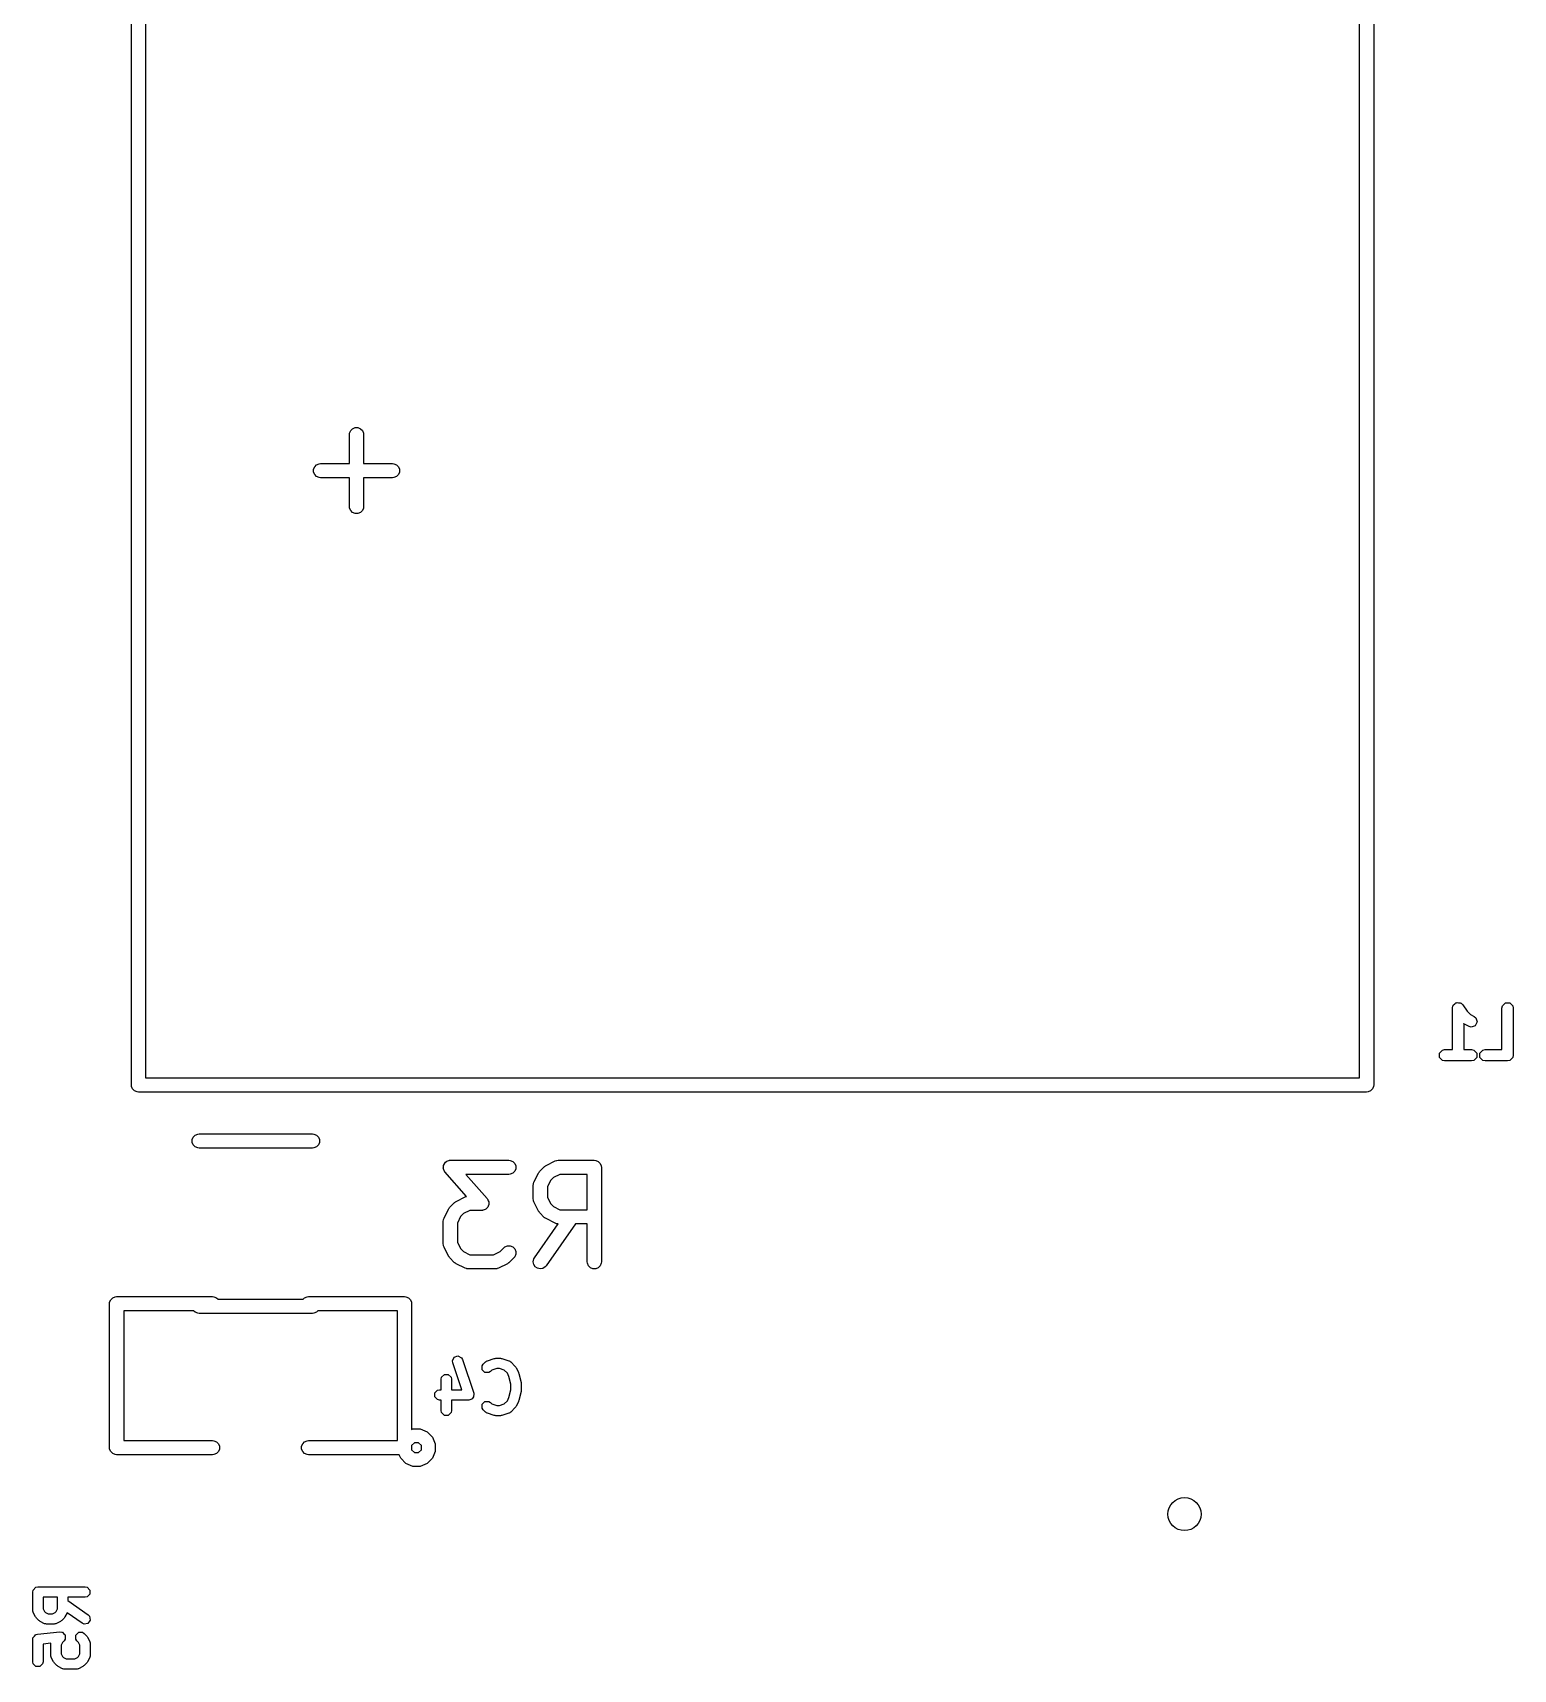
# Model space of a CAD drawing. Extents: x 0.18 to 1.54, y 0.05 to 1.48.
# Drawn here: x 0.92 to 1.537, y 0.135 to 0.817 of the extents above; entities that cross this region are included whole.
import ezdxf

# ---------------------------------------------------------------- set-up
doc = ezdxf.new("R2010")
doc.units = 0
doc.header["$MEASUREMENT"] = 0
doc.layers.add('BLACK', color=7, linetype='CONTINUOUS')

msp = doc.modelspace()

# ---------------------------------------------------------------- linework, layer by layer
at = {"layer": 'BLACK', "linetype": 'CONTINUOUS'}
for p, q in [((0.96114, 0.37878), (0.96114, 0.89059)), ((0.96705, 0.88764), (0.96705, 0.38173)), ((1.47295, 0.38173), (1.47295, 0.88764)), ((1.47886, 0.89059), (1.47886, 0.37878)), ((1.05205, 0.64969), (1.0521, 0.65026)), ((1.05205, 0.63764), (1.05205, 0.64969)), ((1.0521, 0.65026), (1.05254, 0.65133)), ((1.05254, 0.65133), (1.05336, 0.65214)), ((1.05336, 0.65214), (1.05442, 0.65258)), ((1.05442, 0.65258), (1.05558, 0.65258)), ((1.05558, 0.65258), (1.05664, 0.65214)), ((1.05664, 0.65214), (1.05746, 0.65133)), ((1.05746, 0.65133), (1.0579, 0.65026)), ((1.0579, 0.65026), (1.05795, 0.64969)), ((1.05795, 0.64969), (1.05795, 0.63764)), ((1.0371, 0.63526), (1.03754, 0.63633)), ((1.0371, 0.63411), (1.0371, 0.63526)), ((1.03754, 0.63304), (1.0371, 0.63411)), ((1.03754, 0.63633), (1.03836, 0.63714)), ((1.03836, 0.63714), (1.03942, 0.63758)), ((1.03942, 0.63758), (1.04, 0.63764)), ((1.04, 0.63764), (1.05205, 0.63764)), ((1.05795, 0.63764), (1.07, 0.63764)), ((1.07, 0.63764), (1.07058, 0.63758)), ((1.07058, 0.63758), (1.07164, 0.63714)), ((1.07164, 0.63714), (1.07246, 0.63633)), ((1.07246, 0.63633), (1.0729, 0.63526)), ((1.0729, 0.63411), (1.07246, 0.63304)), ((1.0729, 0.63526), (1.0729, 0.63411)), ((1.03836, 0.63223), (1.03754, 0.63304)), ((1.03942, 0.63179), (1.03836, 0.63223)), ((1.04, 0.63173), (1.03942, 0.63179)), ((1.05205, 0.63173), (1.04, 0.63173)), ((1.05205, 0.61969), (1.05205, 0.63173)), ((1.07, 0.63173), (1.05795, 0.63173)), ((1.05795, 0.63173), (1.05795, 0.61969)), ((1.07058, 0.63179), (1.07, 0.63173)), ((1.07164, 0.63223), (1.07058, 0.63179)), ((1.07246, 0.63304), (1.07164, 0.63223)), ((1.0521, 0.61911), (1.05205, 0.61969)), ((1.05254, 0.61804), (1.0521, 0.61911)), ((1.05336, 0.61723), (1.05254, 0.61804)), ((1.05442, 0.61679), (1.05336, 0.61723)), ((1.05558, 0.61679), (1.05442, 0.61679)), ((1.05664, 0.61723), (1.05558, 0.61679)), ((1.05746, 0.61804), (1.05664, 0.61723)), ((1.0579, 0.61911), (1.05746, 0.61804)), ((1.05795, 0.61969), (1.0579, 0.61911)), ((1.51168, 0.41083), (1.51186, 0.41173)), ((1.51168, 0.39348), (1.51168, 0.41083)), ((1.51186, 0.41173), (1.51203, 0.4119)), ((1.51203, 0.4119), (1.51207, 0.41214)), ((1.51207, 0.41214), (1.51264, 0.41252)), ((1.51264, 0.41252), (1.51313, 0.413)), ((1.51313, 0.413), (1.51337, 0.413)), ((1.51337, 0.413), (1.51357, 0.41314)), ((1.51357, 0.41314), (1.51424, 0.413)), ((1.51424, 0.413), (1.51493, 0.413)), ((1.51493, 0.413), (1.5151, 0.41283)), ((1.5151, 0.41283), (1.51533, 0.41278)), ((1.51533, 0.41278), (1.51598, 0.41213)), ((1.51598, 0.41213), (1.51773, 0.40951)), ((1.51773, 0.40951), (1.51917, 0.40807)), ((1.53231, 0.41083), (1.53249, 0.41173)), ((1.53231, 0.39348), (1.53231, 0.41083)), ((1.53249, 0.41173), (1.53376, 0.413)), ((1.53376, 0.413), (1.53556, 0.413)), ((1.53556, 0.413), (1.53684, 0.41173)), ((1.53684, 0.41173), (1.53701, 0.41083)), ((1.53701, 0.41083), (1.53701, 0.39113)), ((1.51643, 0.40427), (1.51638, 0.40431)), ((1.51638, 0.40431), (1.51638, 0.39348)), ((1.51673, 0.40404), (1.51643, 0.40427)), ((1.5186, 0.4031), (1.51673, 0.40404)), ((1.51949, 0.40286), (1.5186, 0.4031)), ((1.51917, 0.40807), (1.52071, 0.4073)), ((1.52119, 0.40343), (1.51949, 0.40286)), ((1.52071, 0.4073), (1.52143, 0.40674)), ((1.522, 0.40504), (1.52119, 0.40343)), ((1.52143, 0.40674), (1.522, 0.40504)), ((1.50623, 0.39203), (1.5075, 0.3933)), ((1.50623, 0.39023), (1.50623, 0.39203)), ((1.5075, 0.38896), (1.50623, 0.39023)), ((1.5075, 0.3933), (1.5084, 0.39348)), ((1.5084, 0.38878), (1.5075, 0.38896)), ((1.5084, 0.39348), (1.51168, 0.39348)), ((1.51965, 0.38878), (1.5084, 0.38878)), ((1.51638, 0.39348), (1.51965, 0.39348)), ((1.51965, 0.39348), (1.52055, 0.3933)), ((1.52055, 0.38896), (1.51965, 0.38878)), ((1.52055, 0.3933), (1.52183, 0.39203)), ((1.52183, 0.39023), (1.52055, 0.38896)), ((1.52183, 0.39203), (1.52183, 0.39023)), ((1.52311, 0.39203), (1.52438, 0.3933)), ((1.52311, 0.39023), (1.52311, 0.39203)), ((1.52438, 0.38896), (1.52311, 0.39023)), ((1.52438, 0.3933), (1.52528, 0.39348)), ((1.52528, 0.38878), (1.52438, 0.38896)), ((1.52528, 0.39348), (1.53231, 0.39348)), ((1.53466, 0.38878), (1.52528, 0.38878)), ((1.53556, 0.38896), (1.53466, 0.38878)), ((1.53684, 0.39023), (1.53556, 0.38896)), ((1.53701, 0.39113), (1.53684, 0.39023)), ((0.9612, 0.3782), (0.96114, 0.37878)), ((0.96164, 0.37714), (0.9612, 0.3782)), ((0.96245, 0.37632), (0.96164, 0.37714)), ((0.96352, 0.37588), (0.96245, 0.37632)), ((0.96409, 0.37583), (0.96352, 0.37588)), ((1.47591, 0.37583), (0.96409, 0.37583)), ((0.96705, 0.38173), (1.47295, 0.38173)), ((1.47648, 0.37588), (1.47591, 0.37583)), ((1.47755, 0.37632), (1.47648, 0.37588)), ((1.47836, 0.37714), (1.47755, 0.37632)), ((1.4788, 0.3782), (1.47836, 0.37714)), ((1.47886, 0.37878), (1.4788, 0.3782)), ((0.98648, 0.35602), (0.98692, 0.35709)), ((0.98648, 0.35487), (0.98648, 0.35602)), ((0.98692, 0.35381), (0.98648, 0.35487)), ((0.98692, 0.35709), (0.98774, 0.3579)), ((0.98774, 0.3579), (0.9888, 0.35834)), ((0.9888, 0.35834), (0.98938, 0.3584)), ((0.98938, 0.3584), (1.03662, 0.3584)), ((1.03662, 0.3584), (1.0372, 0.35834)), ((1.0372, 0.35834), (1.03826, 0.3579)), ((1.03826, 0.3579), (1.03908, 0.35709)), ((1.03908, 0.35709), (1.03952, 0.35602)), ((1.03952, 0.35487), (1.03908, 0.35381)), ((1.03952, 0.35602), (1.03952, 0.35487)), ((0.98774, 0.35299), (0.98692, 0.35381)), ((0.9888, 0.35255), (0.98774, 0.35299)), ((0.98938, 0.3525), (0.9888, 0.35255)), ((1.03662, 0.3525), (0.98938, 0.3525)), ((1.0372, 0.35255), (1.03662, 0.3525)), ((1.03826, 0.35299), (1.0372, 0.35255)), ((1.03908, 0.35381), (1.03826, 0.35299)), ((1.09114, 0.34408), (1.09117, 0.34456)), ((1.09117, 0.34399), (1.09114, 0.34408)), ((1.09117, 0.34504), (1.09121, 0.34513)), ((1.09117, 0.34456), (1.09117, 0.34504)), ((1.09117, 0.34389), (1.09117, 0.34399)), ((1.09135, 0.34344), (1.09117, 0.34389)), ((1.09121, 0.34513), (1.09122, 0.34523)), ((1.09122, 0.34523), (1.09143, 0.34566)), ((1.09151, 0.34299), (1.09135, 0.34344)), ((1.09143, 0.34566), (1.09161, 0.3461)), ((1.09159, 0.34288), (1.09151, 0.34299)), ((1.09161, 0.34282), (1.09159, 0.34288)), ((1.09161, 0.3461), (1.09168, 0.34617)), ((1.09167, 0.34277), (1.09161, 0.34282)), ((1.09184, 0.34252), (1.09167, 0.34277)), ((1.09168, 0.34617), (1.09173, 0.34626)), ((1.09173, 0.34626), (1.09209, 0.34658)), ((1.10078, 0.33231), (1.09184, 0.34252)), ((1.09209, 0.34658), (1.09243, 0.34692)), ((1.09243, 0.34692), (1.09252, 0.34696)), ((1.09252, 0.34696), (1.09259, 0.34702)), ((1.09259, 0.34702), (1.09305, 0.34718)), ((1.09305, 0.34718), (1.09349, 0.34736)), ((1.09349, 0.34736), (1.09363, 0.34737)), ((1.09363, 0.34737), (1.09368, 0.34739)), ((1.09368, 0.34739), (1.09376, 0.34739)), ((1.09376, 0.34739), (1.09407, 0.34742)), ((1.09407, 0.34742), (1.11844, 0.34742)), ((1.11844, 0.34151), (1.10057, 0.34151)), ((1.10057, 0.34151), (1.10941, 0.33141)), ((1.11844, 0.34742), (1.11901, 0.34736)), ((1.11901, 0.34157), (1.11844, 0.34151)), ((1.11901, 0.34736), (1.12008, 0.34692)), ((1.12008, 0.34201), (1.11901, 0.34157)), ((1.12008, 0.34692), (1.12089, 0.3461)), ((1.12089, 0.34282), (1.12008, 0.34201)), ((1.12089, 0.3461), (1.12133, 0.34504)), ((1.12133, 0.34389), (1.12089, 0.34282)), ((1.12133, 0.34504), (1.12133, 0.34389)), ((1.12892, 0.33829), (1.1308, 0.34203)), ((1.1308, 0.34203), (1.13095, 0.34228)), ((1.13095, 0.34228), (1.13098, 0.34235)), ((1.13098, 0.34235), (1.13105, 0.34244)), ((1.13105, 0.34244), (1.1311, 0.34252)), ((1.1311, 0.34252), (1.13116, 0.34258)), ((1.13116, 0.34258), (1.13135, 0.3428)), ((1.13135, 0.3428), (1.13322, 0.34468)), ((1.13322, 0.34468), (1.13345, 0.34486)), ((1.13345, 0.34486), (1.1335, 0.34492)), ((1.1335, 0.34492), (1.13359, 0.34498)), ((1.13359, 0.34498), (1.13367, 0.34504)), ((1.13367, 0.34504), (1.13374, 0.34507)), ((1.13374, 0.34507), (1.13399, 0.34523)), ((1.13399, 0.34523), (1.13774, 0.3471)), ((1.13976, 0.34151), (1.13706, 0.34016)), ((1.13774, 0.3471), (1.13828, 0.34731)), ((1.13828, 0.34731), (1.13839, 0.34732)), ((1.13839, 0.34732), (1.13848, 0.34736)), ((1.13848, 0.34736), (1.13906, 0.34742)), ((1.13906, 0.34742), (1.15406, 0.34742)), ((1.15111, 0.34151), (1.13976, 0.34151)), ((1.15111, 0.32679), (1.15111, 0.34151)), ((1.15406, 0.34742), (1.15463, 0.34736)), ((1.15463, 0.34736), (1.1557, 0.34692)), ((1.1557, 0.34692), (1.15651, 0.3461)), ((1.15651, 0.3461), (1.15695, 0.34504)), ((1.15695, 0.34504), (1.15701, 0.34446)), ((1.15701, 0.34446), (1.15701, 0.30509)), ((1.12861, 0.33696), (1.12867, 0.33754)), ((1.12861, 0.33134), (1.12861, 0.33696)), ((1.12867, 0.33754), (1.12871, 0.33764)), ((1.12871, 0.33774), (1.12892, 0.33829)), ((1.12871, 0.33764), (1.12871, 0.33774)), ((1.13586, 0.33897), (1.13451, 0.33627)), ((1.13451, 0.33627), (1.13451, 0.33204)), ((1.13706, 0.34016), (1.13586, 0.33897)), ((1.0933, 0.32704), (1.09346, 0.32728)), ((1.09346, 0.32728), (1.09349, 0.32736)), ((1.09349, 0.32736), (1.09355, 0.32744)), ((1.09355, 0.32744), (1.09361, 0.32753)), ((1.09361, 0.32753), (1.09367, 0.32758)), ((1.09367, 0.32758), (1.09385, 0.3278)), ((1.09385, 0.3278), (1.09573, 0.32968)), ((1.09573, 0.32968), (1.09595, 0.32986)), ((1.09595, 0.32986), (1.09601, 0.32992)), ((1.09601, 0.32992), (1.09609, 0.32998)), ((1.09609, 0.32998), (1.09618, 0.33005)), ((1.09618, 0.33005), (1.09625, 0.33008)), ((1.09625, 0.33008), (1.0965, 0.33023)), ((1.0965, 0.33023), (1.10024, 0.33211)), ((1.10024, 0.33211), (1.10078, 0.33231)), ((1.10917, 0.32735), (1.10883, 0.32701)), ((1.10953, 0.32767), (1.10917, 0.32735)), ((1.10941, 0.33141), (1.10959, 0.33116)), ((1.10957, 0.32775), (1.10953, 0.32767)), ((1.10964, 0.32783), (1.10957, 0.32775)), ((1.10959, 0.33116), (1.10964, 0.33111)), ((1.10964, 0.33111), (1.10967, 0.33105)), ((1.10983, 0.32827), (1.10964, 0.32783)), ((1.10967, 0.33105), (1.10975, 0.33094)), ((1.10975, 0.33094), (1.1099, 0.33048)), ((1.11004, 0.3287), (1.10983, 0.32827)), ((1.1099, 0.33048), (1.11009, 0.33004)), ((1.11005, 0.3288), (1.11004, 0.3287)), ((1.11009, 0.32889), (1.11005, 0.3288)), ((1.11009, 0.33004), (1.11009, 0.32994)), ((1.11009, 0.32994), (1.11012, 0.32985)), ((1.11012, 0.32985), (1.11009, 0.32937)), ((1.11009, 0.32937), (1.11009, 0.32889)), ((1.12867, 0.33076), (1.12861, 0.33134)), ((1.12871, 0.33067), (1.12867, 0.33076)), ((1.12871, 0.33056), (1.12871, 0.33067)), ((1.12892, 0.33002), (1.12871, 0.33056)), ((1.1308, 0.32627), (1.12892, 0.33002)), ((1.13451, 0.33204), (1.13586, 0.32934)), ((1.13586, 0.32934), (1.13706, 0.32814)), ((1.13706, 0.32814), (1.13976, 0.32679)), ((1.09111, 0.32197), (1.09117, 0.32254)), ((1.09111, 0.31259), (1.09111, 0.32197)), ((1.09117, 0.32254), (1.09121, 0.32264)), ((1.09121, 0.32264), (1.09122, 0.32275)), ((1.09122, 0.32275), (1.09143, 0.32329)), ((1.09143, 0.32329), (1.0933, 0.32704)), ((1.09837, 0.32397), (1.09702, 0.32127)), ((1.09702, 0.32127), (1.09702, 0.31329)), ((1.09956, 0.32516), (1.09837, 0.32397)), ((1.10226, 0.32651), (1.09956, 0.32516)), ((1.10719, 0.32651), (1.10226, 0.32651)), ((1.10749, 0.32654), (1.10719, 0.32651)), ((1.10757, 0.32654), (1.10749, 0.32654)), ((1.10763, 0.32656), (1.10757, 0.32654)), ((1.10777, 0.32657), (1.10763, 0.32656)), ((1.10821, 0.32675), (1.10777, 0.32657)), ((1.10866, 0.32691), (1.10821, 0.32675)), ((1.10874, 0.32697), (1.10866, 0.32691)), ((1.10883, 0.32701), (1.10874, 0.32697)), ((1.12914, 0.30679), (1.13902, 0.32089)), ((1.13095, 0.32602), (1.1308, 0.32627)), ((1.13098, 0.32595), (1.13095, 0.32602)), ((1.13105, 0.32587), (1.13098, 0.32595)), ((1.1311, 0.32578), (1.13105, 0.32587)), ((1.13116, 0.32573), (1.1311, 0.32578)), ((1.13135, 0.3255), (1.13116, 0.32573)), ((1.13322, 0.32363), (1.13135, 0.3255)), ((1.13345, 0.32344), (1.13322, 0.32363)), ((1.1335, 0.32338), (1.13345, 0.32344)), ((1.13359, 0.32333), (1.1335, 0.32338)), ((1.13367, 0.32326), (1.13359, 0.32333)), ((1.13374, 0.32323), (1.13367, 0.32326)), ((1.13399, 0.32308), (1.13374, 0.32323)), ((1.14622, 0.32089), (1.13398, 0.3034)), ((1.13774, 0.3212), (1.13399, 0.32308)), ((1.13828, 0.32099), (1.13774, 0.3212)), ((1.13839, 0.32099), (1.13828, 0.32099)), ((1.13848, 0.32095), (1.13839, 0.32099)), ((1.13902, 0.32089), (1.13848, 0.32095)), ((1.13976, 0.32679), (1.15111, 0.32679)), ((1.15111, 0.32089), (1.14622, 0.32089)), ((1.15111, 0.30509), (1.15111, 0.32089)), ((1.09117, 0.31202), (1.09111, 0.31259)), ((1.09121, 0.31192), (1.09117, 0.31202)), ((1.09122, 0.31181), (1.09121, 0.31192)), ((1.09143, 0.31127), (1.09122, 0.31181)), ((1.0933, 0.30752), (1.09143, 0.31127)), ((1.09346, 0.30727), (1.0933, 0.30752)), ((1.09349, 0.3072), (1.09346, 0.30727)), ((1.09355, 0.30712), (1.09349, 0.3072)), ((1.09361, 0.30703), (1.09355, 0.30712)), ((1.09367, 0.30698), (1.09361, 0.30703)), ((1.09385, 0.30676), (1.09367, 0.30698)), ((1.09702, 0.31329), (1.09837, 0.31059)), ((1.09837, 0.31059), (1.09956, 0.3094)), ((1.09956, 0.3094), (1.10226, 0.30805)), ((1.10226, 0.30805), (1.11212, 0.30805)), ((1.11212, 0.30805), (1.11481, 0.3094)), ((1.11481, 0.3094), (1.11635, 0.31093)), ((1.11635, 0.31093), (1.1168, 0.3113)), ((1.1168, 0.3113), (1.11786, 0.31174)), ((1.11786, 0.31174), (1.11901, 0.31174)), ((1.11901, 0.31174), (1.12008, 0.3113)), ((1.12008, 0.3113), (1.12089, 0.31048)), ((1.12089, 0.3072), (1.12053, 0.30676)), ((1.12089, 0.31048), (1.12133, 0.30942)), ((1.12133, 0.30827), (1.12089, 0.3072)), ((1.12133, 0.30942), (1.12133, 0.30827)), ((1.12886, 0.30628), (1.12914, 0.30679)), ((1.09573, 0.30488), (1.09385, 0.30676)), ((1.09595, 0.30469), (1.09573, 0.30488)), ((1.09601, 0.30464), (1.09595, 0.30469)), ((1.09609, 0.30458), (1.09601, 0.30464)), ((1.09618, 0.30451), (1.09609, 0.30458)), ((1.09625, 0.30448), (1.09618, 0.30451)), ((1.0965, 0.30433), (1.09625, 0.30448)), ((1.10024, 0.30245), (1.0965, 0.30433)), ((1.10079, 0.30225), (1.10024, 0.30245)), ((1.10089, 0.30224), (1.10079, 0.30225)), ((1.10099, 0.3022), (1.10089, 0.30224)), ((1.10157, 0.30214), (1.10099, 0.3022)), ((1.11281, 0.30214), (1.10157, 0.30214)), ((1.11339, 0.3022), (1.11281, 0.30214)), ((1.11349, 0.30224), (1.11339, 0.3022)), ((1.11359, 0.30225), (1.11349, 0.30224)), ((1.11413, 0.30245), (1.11359, 0.30225)), ((1.11788, 0.30433), (1.11413, 0.30245)), ((1.11813, 0.30448), (1.11788, 0.30433)), ((1.1182, 0.30451), (1.11813, 0.30448)), ((1.11828, 0.30458), (1.1182, 0.30451)), ((1.11837, 0.30464), (1.11828, 0.30458)), ((1.11843, 0.30469), (1.11837, 0.30464)), ((1.11865, 0.30488), (1.11843, 0.30469)), ((1.12053, 0.30676), (1.11865, 0.30488)), ((1.12861, 0.30516), (1.12886, 0.30628)), ((1.12881, 0.30402), (1.12861, 0.30516)), ((1.12943, 0.30305), (1.12881, 0.30402)), ((1.13037, 0.30239), (1.12943, 0.30305)), ((1.1315, 0.30214), (1.13037, 0.30239)), ((1.13263, 0.30234), (1.1315, 0.30214)), ((1.1336, 0.30296), (1.13263, 0.30234)), ((1.13398, 0.3034), (1.1336, 0.30296)), ((1.15116, 0.30452), (1.15111, 0.30509)), ((1.1516, 0.30345), (1.15116, 0.30452)), ((1.15242, 0.30264), (1.1516, 0.30345)), ((1.15348, 0.3022), (1.15242, 0.30264)), ((1.15463, 0.3022), (1.15348, 0.3022)), ((1.1557, 0.30264), (1.15463, 0.3022)), ((1.15651, 0.30345), (1.1557, 0.30264)), ((1.15695, 0.30452), (1.15651, 0.30345)), ((1.15701, 0.30509), (1.15695, 0.30452)), ((0.95205, 0.28769), (0.9521, 0.28826)), ((0.95205, 0.22769), (0.95205, 0.28769)), ((0.9521, 0.28826), (0.95254, 0.28933)), ((0.95254, 0.28933), (0.95336, 0.29014)), ((0.95336, 0.29014), (0.95442, 0.29058)), ((0.95442, 0.29058), (0.955, 0.29064)), ((0.955, 0.29064), (0.995, 0.29064)), ((0.995, 0.29064), (0.99558, 0.29058)), ((0.99558, 0.29058), (0.99664, 0.29014)), ((0.99664, 0.29014), (0.99728, 0.2895)), ((0.99728, 0.2895), (1.03272, 0.2895)), ((1.03272, 0.2895), (1.03336, 0.29014)), ((1.03336, 0.29014), (1.03442, 0.29058)), ((1.03442, 0.29058), (1.035, 0.29064)), ((1.035, 0.29064), (1.075, 0.29064)), ((1.075, 0.29064), (1.07558, 0.29058)), ((1.07558, 0.29058), (1.07664, 0.29014)), ((1.07664, 0.29014), (1.07746, 0.28933)), ((1.07746, 0.28933), (1.0779, 0.28826)), ((1.0779, 0.28826), (1.07795, 0.28769)), ((1.07795, 0.28769), (1.07795, 0.23528)), ((0.9871, 0.28473), (0.95795, 0.28473)), ((0.95795, 0.28473), (0.95795, 0.23064)), ((0.98774, 0.2841), (0.9871, 0.28473)), ((0.9888, 0.28366), (0.98774, 0.2841)), ((0.98938, 0.2836), (0.9888, 0.28366)), ((1.03662, 0.2836), (0.98938, 0.2836)), ((1.0372, 0.28366), (1.03662, 0.2836)), ((1.03826, 0.2841), (1.0372, 0.28366)), ((1.0389, 0.28473), (1.03826, 0.2841)), ((1.07205, 0.28473), (1.0389, 0.28473)), ((1.07205, 0.23064), (1.07205, 0.28473)), ((1.09568, 0.26537), (1.09724, 0.26589)), ((1.09724, 0.26589), (1.09871, 0.26516)), ((1.09494, 0.2639), (1.09568, 0.26537)), ((1.09505, 0.26307), (1.09494, 0.2639)), ((1.0988, 0.25183), (1.09505, 0.26307)), ((1.09871, 0.26516), (1.09913, 0.26443)), ((1.09913, 0.26443), (1.10382, 0.25036)), ((1.1073, 0.26176), (1.10776, 0.26245)), ((1.1073, 0.26011), (1.1073, 0.26176)), ((1.10846, 0.25895), (1.1073, 0.26011)), ((1.10776, 0.26245), (1.1087, 0.26339)), ((1.1087, 0.26339), (1.10879, 0.26345)), ((1.10879, 0.26345), (1.10881, 0.2635)), ((1.10881, 0.2635), (1.10911, 0.26367)), ((1.10911, 0.26367), (1.1094, 0.26386)), ((1.1094, 0.26386), (1.10945, 0.26386)), ((1.10945, 0.26386), (1.10954, 0.26391)), ((1.10954, 0.26391), (1.11236, 0.26485)), ((1.1108, 0.25941), (1.11011, 0.25895)), ((1.11138, 0.25999), (1.1108, 0.25941)), ((1.11338, 0.26066), (1.11138, 0.25999)), ((1.11236, 0.26485), (1.1127, 0.26489)), ((1.1127, 0.26489), (1.11304, 0.26496)), ((1.11304, 0.26496), (1.11491, 0.26496)), ((1.11456, 0.26066), (1.11338, 0.26066)), ((1.11656, 0.25999), (1.11456, 0.26066)), ((1.11491, 0.26496), (1.11525, 0.26489)), ((1.11525, 0.26489), (1.11559, 0.26485)), ((1.11559, 0.26485), (1.11841, 0.26391)), ((1.11784, 0.25872), (1.11656, 0.25999)), ((1.11841, 0.26391), (1.1185, 0.26386)), ((1.1185, 0.26386), (1.11855, 0.26386)), ((1.11855, 0.26386), (1.11884, 0.26367)), ((1.11884, 0.26367), (1.11913, 0.2635)), ((1.11913, 0.2635), (1.11916, 0.26345)), ((1.11916, 0.26345), (1.11925, 0.26339)), ((1.11925, 0.26339), (1.12112, 0.26152)), ((1.12112, 0.26152), (1.12131, 0.26123)), ((1.12131, 0.26123), (1.12153, 0.26096)), ((1.12153, 0.26096), (1.12246, 0.25908)), ((1.12246, 0.25908), (1.12253, 0.25885)), ((1.09025, 0.25624), (1.09041, 0.25707)), ((1.09025, 0.25183), (1.09025, 0.25624)), ((1.09041, 0.25707), (1.09157, 0.25823)), ((1.09157, 0.25823), (1.09322, 0.25823)), ((1.09322, 0.25823), (1.09438, 0.25707)), ((1.09438, 0.25707), (1.09455, 0.25624)), ((1.09455, 0.25624), (1.09455, 0.25183)), ((1.11011, 0.25895), (1.10846, 0.25895)), ((1.11851, 0.25737), (1.11784, 0.25872)), ((1.11933, 0.2541), (1.11851, 0.25737)), ((1.11933, 0.25182), (1.11933, 0.2541)), ((1.12253, 0.25885), (1.12263, 0.25864)), ((1.12263, 0.25864), (1.12356, 0.25489)), ((1.12356, 0.25489), (1.12358, 0.25463)), ((1.12358, 0.25463), (1.12363, 0.25437)), ((1.12363, 0.25437), (1.12363, 0.25155)), ((1.0876, 0.2505), (1.08876, 0.25166)), ((1.0876, 0.24885), (1.0876, 0.2505)), ((1.08876, 0.24769), (1.0876, 0.24885)), ((1.08876, 0.25166), (1.08958, 0.25183)), ((1.08958, 0.24753), (1.08876, 0.24769)), ((1.08958, 0.25183), (1.09025, 0.25183)), ((1.09025, 0.24753), (1.08958, 0.24753)), ((1.09025, 0.24311), (1.09025, 0.24753)), ((1.09455, 0.25183), (1.0988, 0.25183)), ((1.10178, 0.24753), (1.09455, 0.24753)), ((1.09455, 0.24753), (1.09455, 0.24311)), ((1.1026, 0.24769), (1.10178, 0.24753)), ((1.10285, 0.24794), (1.1026, 0.24769)), ((1.10319, 0.24805), (1.10285, 0.24794)), ((1.10341, 0.2485), (1.10319, 0.24805)), ((1.10376, 0.24885), (1.10341, 0.2485)), ((1.10392, 0.24952), (1.10376, 0.24921)), ((1.10376, 0.24921), (1.10376, 0.24885)), ((1.10382, 0.25036), (1.10392, 0.24952)), ((1.1073, 0.24581), (1.10846, 0.24697)), ((1.1073, 0.24416), (1.1073, 0.24581)), ((1.10846, 0.24697), (1.11011, 0.24697)), ((1.11011, 0.24697), (1.1108, 0.24651)), ((1.1108, 0.24651), (1.11138, 0.24593)), ((1.11138, 0.24593), (1.11338, 0.24526)), ((1.11456, 0.24526), (1.11656, 0.24593)), ((1.11656, 0.24593), (1.11784, 0.2472)), ((1.11784, 0.2472), (1.11851, 0.24855)), ((1.11851, 0.24855), (1.11933, 0.25182)), ((1.12246, 0.24684), (1.12153, 0.24496)), ((1.12253, 0.24707), (1.12246, 0.24684)), ((1.12263, 0.24728), (1.12253, 0.24707)), ((1.12356, 0.25103), (1.12263, 0.24728)), ((1.12358, 0.25129), (1.12356, 0.25103)), ((1.12363, 0.25155), (1.12358, 0.25129)), ((1.09041, 0.24229), (1.09025, 0.24311)), ((1.09157, 0.24112), (1.09041, 0.24229)), ((1.09322, 0.24112), (1.09157, 0.24112)), ((1.09438, 0.24229), (1.09322, 0.24112)), ((1.09455, 0.24311), (1.09438, 0.24229)), ((1.10776, 0.24347), (1.1073, 0.24416)), ((1.1087, 0.24253), (1.10776, 0.24347)), ((1.10879, 0.24247), (1.1087, 0.24253)), ((1.10881, 0.24242), (1.10879, 0.24247)), ((1.10911, 0.24225), (1.10881, 0.24242)), ((1.1094, 0.24206), (1.10911, 0.24225)), ((1.10945, 0.24206), (1.1094, 0.24206)), ((1.10954, 0.24201), (1.10945, 0.24206)), ((1.11236, 0.24107), (1.10954, 0.24201)), ((1.1127, 0.24103), (1.11236, 0.24107)), ((1.11304, 0.24096), (1.1127, 0.24103)), ((1.11491, 0.24096), (1.11304, 0.24096)), ((1.11338, 0.24526), (1.11456, 0.24526)), ((1.11525, 0.24103), (1.11491, 0.24096)), ((1.11559, 0.24107), (1.11525, 0.24103)), ((1.11841, 0.24201), (1.11559, 0.24107)), ((1.1185, 0.24206), (1.11841, 0.24201)), ((1.11855, 0.24206), (1.1185, 0.24206)), ((1.11884, 0.24225), (1.11855, 0.24206)), ((1.11913, 0.24242), (1.11884, 0.24225)), ((1.11916, 0.24247), (1.11913, 0.24242)), ((1.11925, 0.24253), (1.11916, 0.24247)), ((1.12112, 0.2444), (1.11925, 0.24253)), ((1.12131, 0.24469), (1.12112, 0.2444)), ((1.12153, 0.24496), (1.12131, 0.24469)), ((1.07795, 0.23528), (1.07845, 0.23548)), ((1.07845, 0.23548), (1.08155, 0.23548)), ((1.08155, 0.23548), (1.08442, 0.2343)), ((1.08442, 0.2343), (1.08661, 0.2321)), ((1.08661, 0.2321), (1.0878, 0.22924)), ((0.9521, 0.22711), (0.95205, 0.22769)), ((0.95254, 0.22604), (0.9521, 0.22711)), ((0.95336, 0.22523), (0.95254, 0.22604)), ((0.95442, 0.22479), (0.95336, 0.22523)), ((0.95795, 0.23064), (0.995, 0.23064)), ((0.995, 0.23064), (0.99558, 0.23058)), ((0.99558, 0.23058), (0.99664, 0.23014)), ((0.99664, 0.22523), (0.99558, 0.22479)), ((0.99664, 0.23014), (0.99746, 0.22933)), ((0.99746, 0.22604), (0.99664, 0.22523)), ((0.99746, 0.22933), (0.9979, 0.22826)), ((0.9979, 0.22711), (0.99746, 0.22604)), ((0.9979, 0.22826), (0.9979, 0.22711)), ((1.0321, 0.22826), (1.03254, 0.22933)), ((1.0321, 0.22711), (1.0321, 0.22826)), ((1.03254, 0.22604), (1.0321, 0.22711)), ((1.03254, 0.22933), (1.03336, 0.23014)), ((1.03336, 0.22523), (1.03254, 0.22604)), ((1.03336, 0.23014), (1.03442, 0.23058)), ((1.03442, 0.22479), (1.03336, 0.22523)), ((1.03442, 0.23058), (1.035, 0.23064)), ((1.035, 0.23064), (1.07205, 0.23064)), ((1.07915, 0.22973), (1.07795, 0.22853)), ((1.07795, 0.22853), (1.07795, 0.22684)), ((1.07795, 0.22684), (1.07915, 0.22564)), ((1.08085, 0.22973), (1.07915, 0.22973)), ((1.07915, 0.22564), (1.08085, 0.22564)), ((1.08205, 0.22853), (1.08085, 0.22973)), ((1.08085, 0.22564), (1.08205, 0.22684)), ((1.08205, 0.22684), (1.08205, 0.22853)), ((1.0878, 0.22613), (1.08661, 0.22327)), ((1.0878, 0.22924), (1.0878, 0.22613)), ((0.955, 0.22473), (0.95442, 0.22479)), ((0.995, 0.22473), (0.955, 0.22473)), ((0.99558, 0.22479), (0.995, 0.22473)), ((1.035, 0.22473), (1.03442, 0.22479)), ((1.07278, 0.22473), (1.035, 0.22473)), ((1.07339, 0.22327), (1.07278, 0.22473)), ((1.07558, 0.22107), (1.07339, 0.22327)), ((1.07845, 0.21989), (1.07558, 0.22107)), ((1.08155, 0.21989), (1.07845, 0.21989)), ((1.08442, 0.22107), (1.08155, 0.21989)), ((1.08661, 0.22327), (1.08442, 0.22107)), ((0.92004, 0.16754), (0.9202, 0.16836)), ((0.92004, 0.16004), (0.92004, 0.16754)), ((0.9202, 0.16836), (0.92137, 0.16953)), ((0.92137, 0.16953), (0.92219, 0.16969)), ((0.92219, 0.16969), (0.94189, 0.16969)), ((0.93036, 0.16539), (0.92434, 0.16539)), ((0.92434, 0.16539), (0.92434, 0.16054)), ((0.93036, 0.16054), (0.93036, 0.16539)), ((0.94189, 0.16539), (0.93466, 0.16539)), ((0.93466, 0.16539), (0.93466, 0.16397)), ((0.93466, 0.16397), (0.94312, 0.15804)), ((0.94189, 0.16969), (0.94271, 0.16953)), ((0.94271, 0.16555), (0.94189, 0.16539)), ((0.94271, 0.16953), (0.94388, 0.16836)), ((0.94388, 0.16672), (0.94271, 0.16555)), ((0.94388, 0.16836), (0.94388, 0.16672)), ((0.92006, 0.15993), (0.92004, 0.16004)), ((0.92005, 0.15988), (0.92006, 0.15993)), ((0.92014, 0.15955), (0.92005, 0.15988)), ((0.9202, 0.15921), (0.92014, 0.15955)), ((0.92024, 0.15918), (0.9202, 0.15921)), ((0.92027, 0.15907), (0.92024, 0.15918)), ((0.92121, 0.1572), (0.92027, 0.15907)), ((0.92142, 0.15693), (0.92121, 0.1572)), ((0.92161, 0.15664), (0.92142, 0.15693)), ((0.92434, 0.16054), (0.9249, 0.15943)), ((0.9249, 0.15943), (0.92534, 0.15899)), ((0.92534, 0.15899), (0.92645, 0.15843)), ((0.92645, 0.15843), (0.92825, 0.15843)), ((0.92825, 0.15843), (0.92936, 0.15899)), ((0.92936, 0.15899), (0.9298, 0.15943)), ((0.9298, 0.15943), (0.93036, 0.16054)), ((0.93328, 0.15693), (0.93309, 0.15664)), ((0.93349, 0.1572), (0.93328, 0.15693)), ((0.93436, 0.15893), (0.93349, 0.1572)), ((0.94066, 0.15452), (0.93436, 0.15893)), ((0.94312, 0.15804), (0.9437, 0.15744)), ((0.9437, 0.15744), (0.94399, 0.15582)), ((0.92147, 0.14983), (0.92198, 0.14998)), ((0.92255, 0.1557), (0.92161, 0.15664)), ((0.92198, 0.14998), (0.93136, 0.15092)), ((0.92283, 0.15551), (0.92255, 0.1557)), ((0.9231, 0.1553), (0.92283, 0.15551)), ((0.92498, 0.15436), (0.9231, 0.1553)), ((0.92508, 0.15433), (0.92498, 0.15436)), ((0.92512, 0.1543), (0.92508, 0.15433)), ((0.92546, 0.15423), (0.92512, 0.1543)), ((0.92579, 0.15414), (0.92546, 0.15423)), ((0.92584, 0.15415), (0.92579, 0.15414)), ((0.92594, 0.15413), (0.92584, 0.15415)), ((0.92876, 0.15413), (0.92594, 0.15413)), ((0.92886, 0.15415), (0.92876, 0.15413)), ((0.92891, 0.15414), (0.92886, 0.15415)), ((0.92924, 0.15423), (0.92891, 0.15414)), ((0.92958, 0.1543), (0.92924, 0.15423)), ((0.92961, 0.15433), (0.92958, 0.1543)), ((0.92972, 0.15436), (0.92961, 0.15433)), ((0.93159, 0.1553), (0.92972, 0.15436)), ((0.93136, 0.15092), (0.93219, 0.15084)), ((0.93187, 0.15551), (0.93159, 0.1553)), ((0.93215, 0.1557), (0.93187, 0.15551)), ((0.93309, 0.15664), (0.93215, 0.1557)), ((0.93219, 0.15084), (0.93228, 0.15076)), ((0.93228, 0.15076), (0.93239, 0.15076)), ((0.93239, 0.15076), (0.93291, 0.15025)), ((0.93291, 0.15025), (0.93347, 0.14979)), ((0.93803, 0.1496), (0.93919, 0.15076)), ((0.93919, 0.15076), (0.94084, 0.15076)), ((0.94142, 0.15418), (0.94066, 0.15452)), ((0.94084, 0.15076), (0.94153, 0.1503)), ((0.94305, 0.15447), (0.94142, 0.15418)), ((0.94153, 0.1503), (0.94247, 0.14936)), ((0.94399, 0.15582), (0.94305, 0.15447)), ((0.92004, 0.14784), (0.92014, 0.14835)), ((0.92004, 0.13846), (0.92004, 0.14784)), ((0.92013, 0.14846), (0.92017, 0.14851)), ((0.92014, 0.14835), (0.92013, 0.14846)), ((0.92017, 0.14851), (0.9202, 0.14866)), ((0.9202, 0.14866), (0.92072, 0.14917)), ((0.92072, 0.14917), (0.92117, 0.14974)), ((0.92117, 0.14974), (0.92132, 0.14978)), ((0.92132, 0.14978), (0.92137, 0.14983)), ((0.92137, 0.14983), (0.92147, 0.14983)), ((0.92758, 0.14622), (0.92434, 0.14589)), ((0.92434, 0.14589), (0.92434, 0.13846)), ((0.92754, 0.14596), (0.92757, 0.14607)), ((0.92754, 0.14127), (0.92754, 0.14596)), ((0.92755, 0.14612), (0.92758, 0.14622)), ((0.92757, 0.14607), (0.92755, 0.14612)), ((0.9324, 0.14657), (0.93184, 0.14546)), ((0.93184, 0.14546), (0.93184, 0.14178)), ((0.93309, 0.14726), (0.9324, 0.14657)), ((0.93356, 0.14796), (0.93309, 0.14726)), ((0.93347, 0.14979), (0.93348, 0.14968)), ((0.93348, 0.14968), (0.93356, 0.1496)), ((0.93356, 0.1496), (0.93356, 0.14888)), ((0.93356, 0.14888), (0.93363, 0.14816)), ((0.93363, 0.14816), (0.93356, 0.14807)), ((0.93356, 0.14807), (0.93356, 0.14796)), ((0.93803, 0.14796), (0.93803, 0.1496)), ((0.93849, 0.14726), (0.93803, 0.14796)), ((0.93918, 0.14657), (0.93849, 0.14726)), ((0.93974, 0.14546), (0.93918, 0.14657)), ((0.93974, 0.14178), (0.93974, 0.14546)), ((0.94247, 0.14936), (0.94266, 0.14907)), ((0.94266, 0.14907), (0.94287, 0.1488)), ((0.94287, 0.1488), (0.94381, 0.14693)), ((0.94381, 0.14693), (0.94384, 0.14682)), ((0.94384, 0.14682), (0.94388, 0.14679)), ((0.94388, 0.14679), (0.94394, 0.14645)), ((0.94394, 0.14645), (0.94403, 0.14612)), ((0.94403, 0.14612), (0.94402, 0.14607)), ((0.94402, 0.14607), (0.94404, 0.14596)), ((0.94404, 0.14596), (0.94404, 0.14127)), ((0.9202, 0.13764), (0.92004, 0.13846)), ((0.92137, 0.13647), (0.9202, 0.13764)), ((0.92301, 0.13647), (0.92137, 0.13647)), ((0.92418, 0.13764), (0.92301, 0.13647)), ((0.92434, 0.13846), (0.92418, 0.13764)), ((0.92757, 0.14117), (0.92754, 0.14127)), ((0.92755, 0.14112), (0.92757, 0.14117)), ((0.92764, 0.14079), (0.92755, 0.14112)), ((0.92771, 0.14045), (0.92764, 0.14079)), ((0.92774, 0.14042), (0.92771, 0.14045)), ((0.92777, 0.14031), (0.92774, 0.14042)), ((0.92871, 0.13844), (0.92777, 0.14031)), ((0.92892, 0.13816), (0.92871, 0.13844)), ((0.92911, 0.13788), (0.92892, 0.13816)), ((0.93005, 0.13694), (0.92911, 0.13788)), ((0.93034, 0.13675), (0.93005, 0.13694)), ((0.93061, 0.13654), (0.93034, 0.13675)), ((0.93249, 0.1356), (0.93061, 0.13654)), ((0.93184, 0.14178), (0.9324, 0.14067)), ((0.9324, 0.14067), (0.93284, 0.14023)), ((0.93284, 0.14023), (0.93395, 0.13967)), ((0.93395, 0.13967), (0.93763, 0.13967)), ((0.93763, 0.13967), (0.93874, 0.14023)), ((0.93874, 0.14023), (0.93918, 0.14067)), ((0.94098, 0.13654), (0.9391, 0.1356)), ((0.93918, 0.14067), (0.93974, 0.14178)), ((0.94125, 0.13675), (0.94098, 0.13654)), ((0.94153, 0.13694), (0.94125, 0.13675)), ((0.94247, 0.13788), (0.94153, 0.13694)), ((0.94266, 0.13816), (0.94247, 0.13788)), ((0.94287, 0.13844), (0.94266, 0.13816)), ((0.94381, 0.14031), (0.94287, 0.13844)), ((0.94384, 0.14042), (0.94381, 0.14031)), ((0.94388, 0.14045), (0.94384, 0.14042)), ((0.94394, 0.14079), (0.94388, 0.14045)), ((0.94403, 0.14112), (0.94394, 0.14079)), ((0.94404, 0.14127), (0.94402, 0.14117)), ((0.94402, 0.14117), (0.94403, 0.14112)), ((0.93259, 0.13557), (0.93249, 0.1356)), ((0.93262, 0.13554), (0.93259, 0.13557)), ((0.93296, 0.13547), (0.93262, 0.13554)), ((0.93329, 0.13538), (0.93296, 0.13547)), ((0.93334, 0.13539), (0.93329, 0.13538)), ((0.93345, 0.13537), (0.93334, 0.13539)), ((0.93814, 0.13537), (0.93345, 0.13537)), ((0.93824, 0.13539), (0.93814, 0.13537)), ((0.93829, 0.13538), (0.93824, 0.13539)), ((0.93862, 0.13547), (0.93829, 0.13538)), ((0.93896, 0.13554), (0.93862, 0.13547)), ((0.939, 0.13557), (0.93896, 0.13554)), ((0.9391, 0.1356), (0.939, 0.13557))]:
    msp.add_line(p, q, dxfattribs=at)
at = {"layer": 'BLACK'}
msp.add_circle((1.4, 0.2), 0.00689, dxfattribs=at)
msp.add_circle((1.4, 0.2), 0.00689, dxfattribs=at)

doc.saveas('drawing.dxf')
